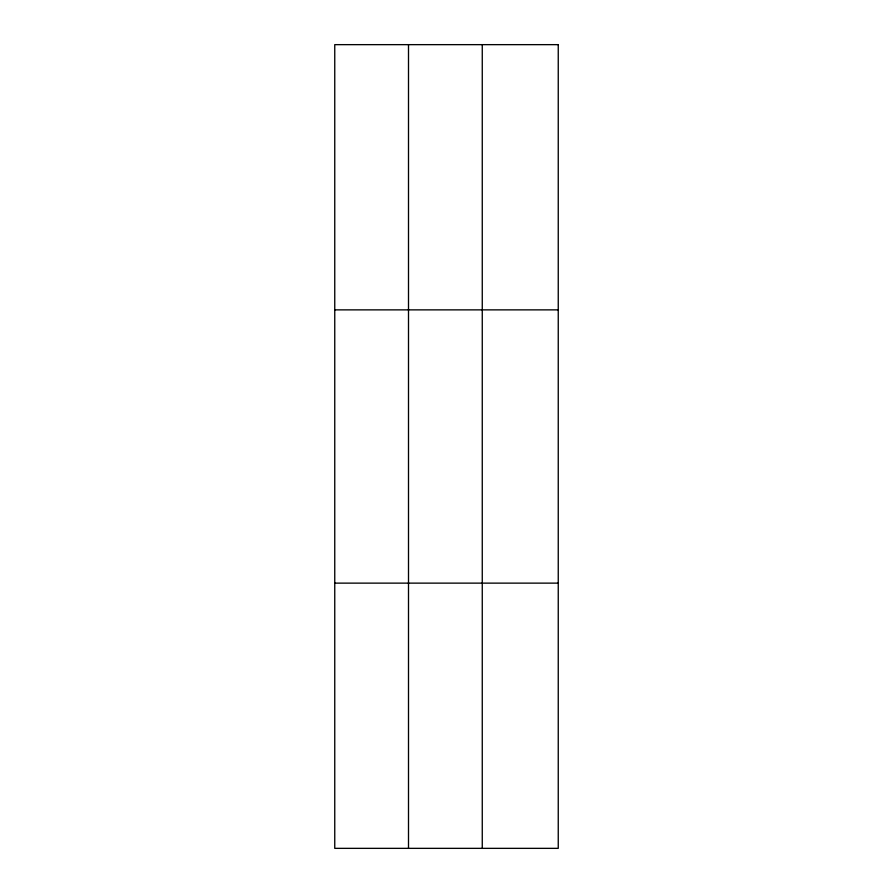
<?xml version="1.0" encoding="UTF-8"?>
<svg xmlns="http://www.w3.org/2000/svg" width="893" height="893" viewBox="0 0 893 893"><rect width="100%" height="100%" fill="white"/><g stroke="black" fill="none" stroke-linecap="round" stroke-linejoin="round"><path stroke-width="1.34" d="M408.503 44.65L408.503 848.35M482.265 44.65L482.265 848.35M334.752 309.871L558.248 309.871M334.752 583.129L558.248 583.129M558.248 44.65L558.248 848.35L334.752 848.35L334.752 44.65L558.248 44.65"/></g></svg>
